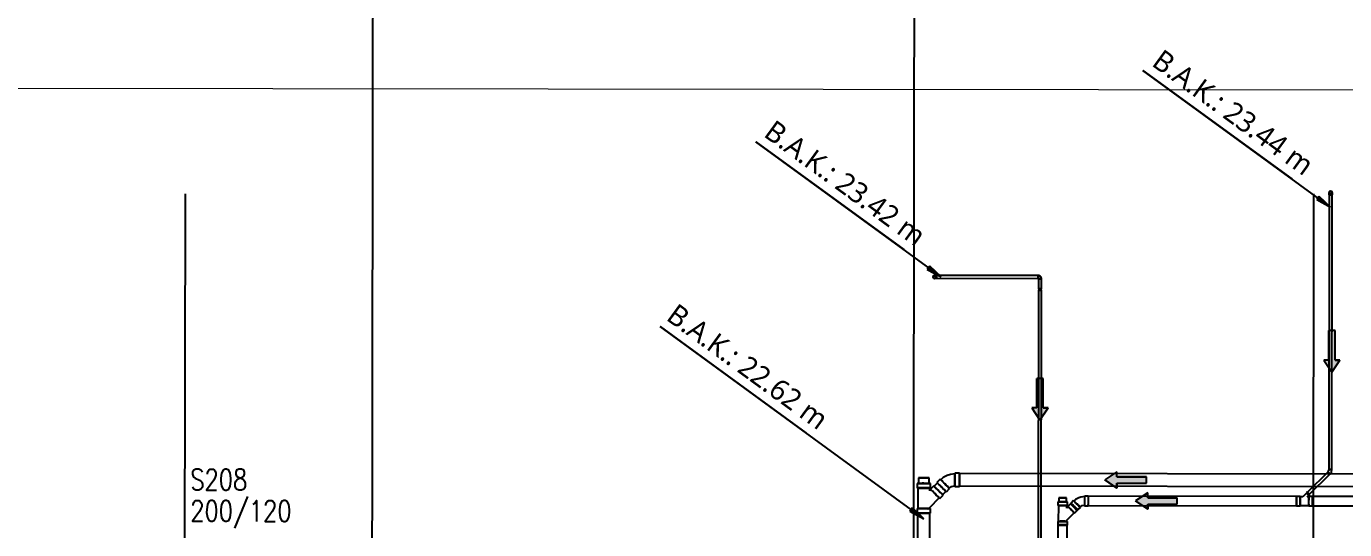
# Model space of a CAD drawing. Header units: millimetres. Extents: x 400382 to 401500, y 4543975 to 4544133.
# Drawn here: x 400850.13 to 400862.8, y 4544083.34 to 4544088.17 of the extents above; entities that cross this region are included whole.
import ezdxf

# ---------------------------------------------------------------- set-up
doc = ezdxf.new("R2010")
doc.units = ezdxf.units.MM
doc.linetypes.add('AKS', pattern=[3, 2.5, -0.25, 0, -0.25])
doc.layers.add('A-DETL', color=90, linetype='Continuous', lineweight=15)
for name, color, linetype in [('aks prota', 2, 'AKS'), ('kiriş prota', 6, 'Continuous'), ('kolon tarama prota', 252, 'Continuous'), ('lkolon prota', 4, 'Continuous'), ('merdiven prota', 2, 'Continuous'), ('TARAMA', 8, 'Continuous'), ('tkolon prota', 6, 'Continuous')]:
    doc.layers.add(name, color=color, linetype=linetype)
doc.styles.add('Segoe UI Light_1', font='', dxfattribs={"height": 200})
doc.styles.add('tkolon', font='romanstw.shx')
doc.styles.get('Segoe UI Light_1').set_extended_font_data('Segoe UI Light')

# ---------------------------------------------------------------- blocks, each defined once
blk = doc.blocks.new('Flow Direction - Flow Direction _25mm_-1035271-_17_70 m  ARA KAT')
at = {"layer": 'TARAMA'}
blk.add_hatch(color=256, dxfattribs=at).paths.add_polyline_path([(0, 0), (-117, -78), (-117, -30), (-400, -30), (-400, 30), (-117, 30), (-117, 78)], flags=0)
for p, q in [((-117, 30), (-400, 30)), ((-400, 30), (-400, -30)), ((-117, 30), (-400, 30)), ((-400, 30), (-400, -30)), ((0, 0), (-117, 78)), ((-117, 78), (-117, 30)), ((-117, 78), (0, 0)), ((-117, 30), (-117, 78)), ((-117, -78), (0, 0)), ((-117, -78), (0, 0)), ((-400, -30), (-117, -30)), ((-117, -30), (-400, -30)), ((-117, -30), (-117, -78)), ((-117, -30), (-117, -78))]:
    blk.add_line(p, q, dxfattribs=at)
blk = doc.blocks.new('17.60 mekanik')
at = {"layer": 'kolon tarama prota'}
for points in [[(145317.1, 63033.7), (145306.2, 63044.1), (145303.8, 63040.9)], [(144942.9, 62966.3), (144931.9, 62976.7), (144929.6, 62973.5)], [(144926.5, 62733.9), (144915.5, 62744.4), (144913.2, 62741.2)]]:
    blk.add_hatch(color=256, dxfattribs=at).paths.add_polyline_path(points, flags=0)
for p, q in [((145136.5, 63164.9), (145279.9, 63060.8)), ((145317.1, 63033.7), (145136.5, 63164.9)), ((144764.7, 63095.7), (144906.9, 62992.4)), ((144942.9, 62966.3), (144764.7, 63095.7)), ((145306.2, 63044.1), (145303.8, 63040.9)), ((145303.8, 63040.9), (145317.1, 63033.7)), ((145317.1, 63033.7), (145306.2, 63044.1)), ((145315.8, 63045.7), (145315.8, 62781.6)), ((145318.5, 62781.6), (145318.5, 63045.7)), ((144931.9, 62976.7), (144929.6, 62973.5)), ((144942.9, 62966.3), (144931.9, 62976.7)), ((144929.6, 62973.5), (144942.9, 62966.3)), ((145036.1, 62967.6), (144938.5, 62967.6)), ((144938.5, 62965), (145036.1, 62965)), ((145036.1, 62964.8), (145036.3, 62964.7)), ((145036.3, 62964.7), (145036.4, 62964.4)), ((145036.6, 62964.4), (145036.6, 62954.9)), ((145039.3, 62954.9), (145039.3, 62964.4)), ((145036.6, 62953.8), (145036.6, 62703.7)), ((145036.8, 62954.9), (145036.8, 62953.8)), ((145039.1, 62953.8), (145039.1, 62954.9)), ((145039.3, 62703.7), (145039.3, 62953.8)), ((144672.9, 62918.2), (144813.2, 62816.2)), ((144926.5, 62733.9), (144672.9, 62918.2)), ((144921.3, 62773.2), (144921.3, 62767.9)), ((144921.3, 62773.2), (144921.3, 62767.9)), ((144931.7, 62767.9), (144931.7, 62773.2)), ((144931.7, 62767.9), (144931.7, 62773.2)), ((144960.7, 62777.7), (144956.3, 62777.7)), ((146071, 62777.3), (144960.7, 62777.3)), ((145314.8, 62779.3), (145295.3, 62759.8)), ((145297.2, 62757.9), (145316.7, 62777.4)), ((145316.9, 62777.3), (145314.7, 62779.4)), ((145314.7, 62779.4), (145316.9, 62777.3)), ((145315.8, 62778.4), (145314.8, 62779.3)), ((145314.8, 62779.3), (145315.8, 62778.4)), ((145316.7, 62777.4), (145315.8, 62778.4)), ((145315.8, 62778.4), (145316.7, 62777.4)), ((144920.1, 62767.9), (144920.1, 62763.5)), ((144920.8, 62763.5), (144920.8, 62743.7)), ((144932.2, 62760.9), (144932.2, 62763.5)), ((144933.3, 62762), (144932.2, 62760.9)), ((144936, 62765.6), (144932.8, 62762.5)), ((144932.9, 62763.5), (144932.9, 62767.9)), ((144939.5, 62768.5), (144936.3, 62765.3)), ((144942.3, 62771.9), (144939.1, 62768.8)), ((144944.6, 62756.9), (144947.8, 62760.1)), ((144948.2, 62759.8), (144951.3, 62762.9)), ((144956.3, 62765), (144960.7, 62765)), ((144960.7, 62765.5), (146071, 62765.5)), ((145295, 62760.2), (145294.3, 62759.5)), ((144932.2, 62744.8), (144941.4, 62753.9)), ((144941.8, 62753.5), (144945, 62756.6)), ((145055.3, 62750.4), (145055.3, 62746.9)), ((145056.3, 62754.1), (145056.3, 62750.4)), ((145056.3, 62754.1), (145056.3, 62750.4)), ((145063.6, 62750.4), (145063.6, 62754.1)), ((145063.6, 62750.4), (145063.6, 62754.1)), ((145064.5, 62746.9), (145064.5, 62750.4)), ((145067.5, 62748.5), (145065, 62746)), ((145068.1, 62749), (145067.5, 62748.4)), ((145070.5, 62751.5), (145068, 62749)), ((145084.6, 62755.9), (145081.1, 62755.9)), ((145284.7, 62755.8), (145084.6, 62755.8)), ((145288.2, 62755.9), (145284.7, 62755.9)), ((145288.2, 62752.9), (145287.7, 62752.4)), ((145290.7, 62755.4), (145288.2, 62755.4)), ((145288.2, 62751.9), (145288.2, 62751.8)), ((145294.5, 62759.2), (145290.7, 62755.4)), ((145294.9, 62755.4), (145296.6, 62757.1)), ((145296.4, 62755.4), (145294.9, 62755.4)), ((145296.3, 62758.9), (145295.3, 62759.8)), ((145295.3, 62759.8), (145296.3, 62758.9)), ((145297.2, 62757.9), (145296.3, 62758.9)), ((145296.3, 62758.9), (145297.2, 62757.9)), ((145299.9, 62755.9), (145296.4, 62755.9)), ((145296.9, 62756.8), (145297.6, 62757.5)), ((145612.3, 62755.8), (145299.9, 62755.8)), ((144915.5, 62744.4), (144913.2, 62741.2)), ((144913.2, 62741.2), (144926.5, 62733.9)), ((144926.5, 62733.9), (144915.5, 62744.4)), ((144920.1, 62743.7), (144920.1, 62739.3)), ((144920.6, 62739.3), (144920.6, 62458.6)), ((144929.9, 62743.8), (144929.9, 62743.7)), ((144930.5, 62743.1), (144931.2, 62743.7)), ((144932.2, 62743.7), (144932.2, 62744.8)), ((144932.4, 62458.6), (144932.4, 62739.3)), ((144932.9, 62739.3), (144932.9, 62743.7)), ((145055.8, 62746.9), (145055.8, 62731.6)), ((145064, 62744.4), (145064, 62746.9)), ((145065.3, 62745.7), (145064, 62744.4)), ((145064, 62732.8), (145071.1, 62739.9)), ((145071.5, 62739.5), (145073.9, 62742)), ((145073.9, 62742.1), (145074.4, 62742.6)), ((145074.5, 62742.6), (145077, 62745)), ((145081.1, 62746.7), (145084.6, 62746.7)), ((145084.6, 62746.8), (145284.7, 62746.8)), ((145284.7, 62746.7), (145288.2, 62746.7)), ((145288.2, 62747.2), (145296.4, 62747.2)), ((145296.4, 62746.7), (145299.9, 62746.7)), ((145299.9, 62746.8), (145612.3, 62746.8)), ((145055.3, 62731.6), (145055.3, 62728.1)), ((145055.4, 62728.1), (145055.4, 62691)), ((145062.8, 62731.6), (145062.9, 62731.6)), ((145062.8, 62731.6), (145062.8, 62731.6)), ((145064, 62731.6), (145064, 62732.8)), ((145064.4, 62691), (145064.4, 62728.1)), ((145064.5, 62728.1), (145064.5, 62731.6))]:
    blk.add_line(p, q, dxfattribs=at)
at = {"layer": 'kolon tarama prota', "flags": 128}
for points in [[(145315.6, 63047.6), (145316.1, 63048.6), (145317.1, 63049.1)], [(145315.6, 63045.7), (145315.6, 63046.9), (145315.6, 63047.5), (145315.6, 63047.6)], [(145317.1, 63046), (145316, 63046.5), (145315.6, 63047.6)], [(145317.1, 63049.1), (145318.2, 63048.6), (145318.6, 63047.6)], [(145318.6, 63047.6), (145318.2, 63046.5), (145317.1, 63046)], [(145318.6, 63047.6), (145318.6, 63047.1), (145318.6, 63045.9), (145318.6, 63045.7)], [(144935.1, 62966.3), (144935.6, 62967.4), (144936.6, 62967.8)], [(144936.6, 62964.8), (144935.5, 62965.2), (144935.1, 62966.3)], [(144936.6, 62967.8), (144937.1, 62967.8), (144938.2, 62967.8), (144938.5, 62967.8)], [(144936.6, 62967.8), (144937.7, 62967.4), (144938.1, 62966.3)], [(144938.1, 62966.3), (144937.7, 62965.2), (144936.6, 62964.8)], [(144938.5, 62964.8), (144937.3, 62964.8), (144936.6, 62964.8), (144936.6, 62964.8)], [(145038.5, 62966.8), (145036.9, 62967.7), (145036.1, 62967.8)], [(145039.5, 62964.4), (145039, 62966.1), (145038.5, 62966.8)], [(144948.8, 62775.6), (144945.1, 62773.5), (144942.7, 62771.5)], [(144956.3, 62777.1), (144952, 62776.6), (144948.8, 62775.6)], [(145315.6, 62781.6), (145315.1, 62780), (145314.7, 62779.4)], [(145316.9, 62777.3), (145318.2, 62779.3), (145318.6, 62781.6)], [(144950.8, 62763.4), (144953, 62764.9), (144953.3, 62765)], [(144953.3, 62765), (144955.9, 62765.6), (144956.3, 62765.6)], [(145075.5, 62754.3), (145072.3, 62752.5), (145070.8, 62751.2)], [(145081.1, 62755.4), (145077.4, 62754.9), (145075.5, 62754.3)], [(145076.6, 62745.4), (145078.6, 62746.7), (145078.7, 62746.7)], [(145078.7, 62746.7), (145081, 62747.2), (145081.1, 62747.2)]]:
    blk.add_lwpolyline(points, dxfattribs=at)
at = {"layer": 'kolon tarama prota'}
for centre, radius, start, end in [((145317.1, 63047.6), 1.52, 90, 270), ((145317.1, 63047.6), 1.33, 144, 324), ((145317.1, 63047.6), 1.33, 324, 144), ((145317.1, 63047.6), 1.52, 270, 90), ((144936.6, 62966.3), 1.52, 0, 180), ((144936.6, 62966.3), 1.52, 180, 0), ((144936.6, 62966.3), 1.33, 144, 324), ((144936.6, 62966.3), 1.33, 324, 144)]:
    blk.add_arc(centre, radius, start, end, dxfattribs=at)
for centre, major_axis, ratio, start_param, end_param in [((145317.1, 63045.7), (1.52, 0), 0.010011, 1.570796, 4.712389), ((145317.1, 63045.7), (1.33, 0), 0.010011, 1.570796, 3.141593), ((145317.1, 63045.7), (1.33, 0), 0.010011, 3.141593, 4.712389), ((145317.1, 63045.7), (1.33, 0), 0.010011, 0, 1.570796), ((145317.1, 63045.7), (1.33, 0), 0.010011, 4.712389, 6.283185), ((145317.1, 63045.7), (1.52, 0), 0.010011, 4.712389, 7.853982), ((144938.5, 62966.3), (0, 1.52), 0.01, 4.712389, 7.853982), ((144938.5, 62966.3), (0, 1.33), 0.01, 4.712389, 6.283185), ((144938.5, 62966.3), (0, 1.33), 0.01, 0, 1.570796), ((144938.5, 62966.3), (0, 1.33), 0.01, 3.141593, 4.712389), ((144938.5, 62966.3), (0, 1.33), 0.01, 1.570796, 3.141593), ((144938.5, 62966.3), (0, 1.52), 0.01, 1.570796, 4.712389), ((145036.1, 62966.3), (0, 1.52), 0.01, 6.273186, 9.414779), ((145036.1, 62966.3), (0, 1.33), 0.01, 0, 1.570796), ((145036.1, 62966.3), (0, 1.33), 0.01, 1.570796, 3.141593), ((145036.1, 62966.3), (0, 1.52), 0.01, 3.131593, 6.273186), ((145036.1, 62966.3), (0, 1.33), 0.01, 4.712389, 6.283185), ((145036.1, 62966.3), (0, 1.33), 0.01, 3.141593, 4.712389), ((145038, 62964.4), (1.52, 0), 0.01, 3.151592, 6.293184), ((145038, 62964.4), (1.52, 0), 0.01, 0.009999, 3.151592), ((145038, 62964.4), (1.33, 0), 0.01, 3.141593, 4.712389), ((145038, 62964.4), (1.33, 0), 0.01, 1.570796, 3.141593), ((145038, 62964.4), (1.33, 0), 0.01, 4.712389, 6.283185), ((145038, 62964.4), (1.33, 0), 0.01, 0, 1.570796), ((145038, 62954.9), (1.33, 0), 0.01, 1.570796, 3.141593), ((145038, 62954.9), (1.33, 0), 0.01, 3.141593, 4.712389), ((145038, 62953.8), (1.33, 0), 0.01, 3.141593, 4.712389), ((145038, 62953.8), (1.33, 0), 0.01, 1.570796, 3.141593), ((145038, 62954.9), (1.11, 0), 0.01, 0, 3.141593), ((145038, 62954.9), (1.11, 0), 0.01, 3.141593, 6.283185), ((145038, 62953.8), (1.11, 0), 0.01, 0, 3.141593), ((145038, 62953.8), (1.11, 0), 0.01, 3.141593, 6.283185), ((145038, 62954.9), (1.33, 0), 0.01, 0, 1.570796), ((145038, 62954.9), (1.33, 0), 0.01, 4.712389, 6.283185), ((145038, 62953.8), (1.33, 0), 0.01, 4.712389, 6.283185), ((145038, 62953.8), (1.33, 0), 0.01, 0, 1.570796), ((144926.5, 62773.2), (5.24, 0), 0.01, 6.278942, 9.420535), ((144926.5, 62773.2), (5.24, 0), 0.01, 3.137349, 6.278942), ((144926.5, 62773.2), (5.24, 0), 0.01, 6.278942, 9.420535), ((144926.5, 62773.2), (5.24, 0), 0.01, 3.137349, 6.278942), ((144956.3, 62771.4), (0, 6.38), 0.01, 0.004243, 3.145836), ((144956.3, 62771.4), (0, 5.72), 0.01, 0.004243, 3.145836), ((144956.3, 62771.4), (0, 6.38), 0.01, 3.145836, 6.287429), ((144956.3, 62771.4), (0, 5.71), 0.01, 3.145836, 6.287429), ((144960.7, 62771.4), (0, 6.38), 0.01, 0.004243, 3.145836), ((144960.7, 62771.4), (0, 6.38), 0.01, 3.145836, 6.287429), ((144960.7, 62771.4), (0, 5.9), 0.01, 4.712389, 6.283185), ((144960.7, 62771.4), (0, 5.9), 0.01, 0, 1.570796), ((145317.1, 62781.6), (1.52, 0), 0.01284, 0.012846, 3.154439), ((145317.1, 62781.6), (1.52, 0), 0.01284, 3.154439, 6.296031), ((145317.1, 62781.6), (1.33, 0), 0.010011, 3.141593, 4.712389), ((145317.1, 62781.6), (1.33, 0), 0.010011, 1.570796, 3.141593), ((145317.1, 62781.6), (1.33, 0), 0.010011, 4.712389, 6.283185), ((145317.1, 62781.6), (1.33, 0), 0.010011, 0, 1.570796), ((144926.5, 62767.9), (6.38, 0), 0.01, 6.278942, 9.420535), ((144926.5, 62767.9), (6.38, 0), 0.01, 3.137349, 6.278942), ((144926.5, 62763.5), (6.38, 0), 0.01, 6.278942, 9.420535), ((144926.5, 62763.5), (6.38, 0), 0.01, 3.137349, 6.278942), ((144926.5, 62763.5), (5.71, 0), 0.01, 6.278942, 9.420535), ((144926.5, 62763.5), (5.71, 0), 0.01, 3.137349, 6.278942), ((144926.5, 62767.9), (5.24, 0), 0.01, 3.137349, 6.278942), ((144926.5, 62767.9), (5.24, 0), 0.01, 3.137349, 6.278942), ((144926.5, 62767.9), (5.24, 0), 0.01, 6.278942, 9.420535), ((144926.5, 62767.9), (5.24, 0), 0.01, 6.278942, 9.420535), ((144937.3, 62758), (-4.51, 4.51), 0.010071, 0.004071, 3.145663), ((144937.3, 62758), (-4.51, 4.51), 0.010071, 3.145663, 6.287256), ((144937.3, 62758), (-4.04, 4.04), 0.010071, 3.145663, 6.287256), ((144937.3, 62758), (-4.04, 4.04), 0.010071, 0.004071, 3.145663), ((144940.5, 62761.1), (-4.51, 4.51), 0.010071, 3.145663, 6.287256), ((144940.5, 62761.1), (-4.51, 4.51), 0.010071, 0.004071, 3.145663), ((144940.5, 62761.1), (-4.17, 4.17), 0.010071, 4.712389, 6.283185), ((144940.5, 62761.1), (-4.17, 4.17), 0.010071, 0, 1.570796), ((144943.6, 62764.3), (-4.51, 4.51), 0.010071, 3.137522, 6.279115), ((144943.6, 62764.3), (-4.51, 4.51), 0.010071, 6.279115, 9.420708), ((144943.6, 62764.3), (-4.17, 4.17), 0.010071, 0, 1.570796), ((144943.6, 62764.3), (-4.17, 4.17), 0.010071, 4.712389, 6.283185), ((144940.5, 62761.1), (-4.17, 4.17), 0.010071, 1.570796, 3.141593), ((144940.5, 62761.1), (-4.17, 4.17), 0.010071, 3.141593, 4.712389), ((144946.8, 62767.4), (-4.51, 4.51), 0.010071, 6.279115, 9.420708), ((144946.8, 62767.4), (-4.51, 4.51), 0.010071, 3.137522, 6.279115), ((144946.8, 62767.4), (-4.04, 4.04), 0.010071, 6.279115, 9.420708), ((144946.8, 62767.4), (-4.04, 4.04), 0.010071, 3.137522, 6.279115), ((144943.6, 62764.3), (-4.17, 4.17), 0.010071, 1.570796, 3.141593), ((144943.6, 62764.3), (-4.17, 4.17), 0.010071, 3.141593, 4.712389), ((144960.7, 62771.4), (0, 5.9), 0.01, 3.141593, 4.712389), ((144960.7, 62771.4), (0, 5.9), 0.01, 1.570796, 3.141593), ((145296.3, 62758.9), (-1.33, 1.33), 0.009994, 3.165733, 6.307325), ((145296.3, 62758.9), (-1.33, 1.33), 0.009994, 0.02414, 3.165733), ((145059.9, 62750.4), (4.58, 0), 0.009996, 6.279039, 9.420632), ((145059.9, 62750.4), (4.58, 0), 0.009996, 3.137447, 6.279039), ((145059.9, 62754.1), (3.66, 0), 0.009996, 6.279039, 9.420632), ((145059.9, 62754.1), (3.66, 0), 0.009996, 3.137447, 6.279039), ((145059.9, 62754.1), (3.66, 0), 0.009996, 6.279039, 9.420632), ((145059.9, 62754.1), (3.66, 0), 0.009996, 3.137447, 6.279039), ((145059.9, 62750.4), (3.66, 0), 0.009996, 6.279039, 9.420632), ((145059.9, 62750.4), (3.66, 0), 0.009996, 6.279039, 9.420632), ((145059.9, 62750.4), (3.66, 0), 0.009996, 3.137447, 6.279039), ((145059.9, 62750.4), (3.66, 0), 0.009996, 3.137447, 6.279039), ((145070.7, 62745.2), (-3.24, 3.24), 0.009999, 0.004137, 3.145729), ((145070.7, 62745.2), (-3.24, 3.24), 0.009999, 3.145729, 6.287322), ((145070.7, 62745.2), (-3.18, 3.18), 0.01, 4.712389, 6.283185), ((145070.7, 62745.2), (-3.18, 3.18), 0.01, 0, 1.570796), ((145071.2, 62745.8), (-3.18, 3.18), 0.01, 0, 1.570796), ((145071.2, 62745.8), (-3.24, 3.24), 0.01, 3.137446, 6.279039), ((145071.2, 62745.8), (-3.24, 3.24), 0.01, 6.279039, 9.420631), ((145071.2, 62745.8), (-3.18, 3.18), 0.01, 4.712389, 6.283185), ((145073.7, 62748.3), (-3.24, 3.24), 0.01, 6.279039, 9.420631), ((145073.7, 62748.3), (-3.24, 3.24), 0.01, 3.137446, 6.279039), ((145073.7, 62748.3), (-2.9, 2.9), 0.01, 6.279039, 9.420631), ((145073.7, 62748.3), (-2.9, 2.9), 0.01, 3.137446, 6.279039), ((145081.1, 62751.3), (0, 4.58), 0.010003, 0.004139, 3.145731), ((145081.1, 62751.3), (0, 4.1), 0.010003, 0.004139, 3.145731), ((145081.1, 62751.3), (0, 4.58), 0.010003, 3.145731, 6.287324), ((145081.1, 62751.3), (0, 4.1), 0.010003, 3.145731, 6.287324), ((145084.6, 62751.3), (0, 4.58), 0.010003, 0.004139, 3.145731), ((145084.6, 62751.3), (0, 4.5), 0.01, 0, 1.570796), ((145084.6, 62751.3), (0, 4.5), 0.01, 1.570796, 3.141593), ((145084.6, 62751.3), (0, 4.58), 0.010003, 3.145731, 6.287324), ((145084.6, 62751.3), (0, 4.5), 0.01, 4.712389, 6.283185), ((145084.6, 62751.3), (0, 4.5), 0.01, 3.141593, 4.712389), ((145284.7, 62751.3), (0, 4.58), 0.01, 6.259048, 9.400641), ((145284.7, 62751.3), (0, 4.58), 0.01, 3.117455, 6.259048), ((145284.7, 62751.3), (0, 4.5), 0.01, 0, 1.570796), ((145284.7, 62751.3), (0, 4.5), 0.01, 4.712389, 6.283185), ((145284.7, 62751.3), (0, 4.5), 0.01, 1.570796, 3.141593), ((145284.7, 62751.3), (0, 4.5), 0.01, 3.141593, 4.712389), ((145288.7, 62751.3), (-1.06, 1.06), 0.009994, 0.02414, 1.094794), ((145288.7, 62751.3), (-1.06, 1.06), 0.009994, 5.236672, 6.307325), ((145288.2, 62751.3), (0, 4.58), 0.01, 6.259048, 9.400641), ((145288.2, 62751.3), (0, 4.58), 0.01, 3.117455, 6.259048), ((145288.2, 62751.3), (0, 4.1), 0.01, 6.259048, 9.400641), ((145288.2, 62751.3), (0, 4.1), 0.01, 3.117455, 6.259048), ((145295.6, 62758.2), (-1.33, 1.33), 0.009994, 3.165733, 6.307325), ((145295.6, 62758.2), (-1.33, 1.33), 0.009994, 0.02414, 3.165733), ((145295.6, 62758.2), (-1.06, 1.06), 0.009994, 3.165733, 6.307325), ((145295.6, 62758.2), (-1.06, 1.06), 0.009994, 0.02414, 3.165733), ((145296.4, 62751.3), (0, 4.58), 0.01, 6.259048, 9.400641), ((145296.4, 62751.3), (0, 4.58), 0.01, 3.117455, 6.259048), ((145296.4, 62751.3), (0, 4.1), 0.01, 6.259048, 9.400641), ((145296.4, 62751.3), (0, 4.1), 0.01, 3.117455, 6.259048), ((145299.9, 62751.3), (0, 4.58), 0.01, 6.259048, 9.400641), ((145299.9, 62751.3), (0, 4.58), 0.01, 3.117455, 6.259048), ((145299.9, 62751.3), (0, 4.5), 0.01, 4.712389, 6.283185), ((145299.9, 62751.3), (0, 4.5), 0.01, 0, 1.570796), ((145299.9, 62751.3), (0, 4.5), 0.01, 3.141593, 4.712389), ((145299.9, 62751.3), (0, 4.5), 0.01, 1.570796, 3.141593), ((144926.5, 62743.7), (6.38, 0), 0.01, 6.278942, 9.420535), ((144926.5, 62743.7), (6.38, 0), 0.01, 3.137349, 6.278942), ((144926.5, 62739.3), (6.38, 0), 0.01, 6.278942, 9.420535), ((144926.5, 62739.3), (6.38, 0), 0.01, 3.137349, 6.278942), ((144926.5, 62739.3), (5.9, 0), 0.01, 1.570796, 3.141593), ((144926.5, 62739.3), (5.9, 0), 0.01, 3.141593, 4.712389), ((144926.5, 62743.7), (5.71, 0), 0.01, 6.278942, 9.420535), ((144926.5, 62743.7), (5.72, 0), 0.01, 3.137349, 6.278942), ((144926.5, 62739.3), (5.9, 0), 0.01, 0, 1.570796), ((144926.5, 62739.3), (5.9, 0), 0.01, 4.712389, 6.283185), ((144926.5, 62747.1), (-4.04, 4.04), 0.010071, 3.145663, 3.717859), ((144926.5, 62747.1), (-4.04, 4.04), 0.010071, 2.573467, 3.145663), ((145059.9, 62746.9), (4.58, 0), 0.009996, 6.279039, 9.420632), ((145059.9, 62746.9), (4.58, 0), 0.009996, 3.137447, 6.279039), ((145059.9, 62746.9), (4.1, 0), 0.009996, 6.279039, 9.420632), ((145059.9, 62746.9), (4.1, 0), 0.009996, 3.137447, 6.279039), ((145068.2, 62742.8), (-3.24, 3.24), 0.009999, 0.004137, 3.145729), ((145068.2, 62742.8), (-3.24, 3.24), 0.009999, 3.145729, 6.287322), ((145068.2, 62742.8), (-2.9, 2.9), 0.009999, 3.145729, 6.287322), ((145068.2, 62742.8), (-2.9, 2.9), 0.009999, 0.004137, 3.145729), ((145070.7, 62745.2), (-3.18, 3.18), 0.01, 3.141593, 4.712389), ((145070.7, 62745.2), (-3.18, 3.18), 0.01, 1.570796, 3.141593), ((145071.2, 62745.8), (-3.18, 3.18), 0.01, 1.570796, 3.141593), ((145071.2, 62745.8), (-3.18, 3.18), 0.01, 3.141593, 4.712389), ((145059.9, 62731.6), (4.58, 0), 0.009996, 6.279039, 9.420632), ((145059.9, 62731.6), (4.58, 0), 0.009996, 3.137447, 6.279039), ((145059.9, 62728.1), (4.58, 0), 0.009996, 6.279039, 9.420632), ((145059.9, 62728.1), (4.58, 0), 0.009996, 3.137447, 6.279039), ((145059.9, 62728.1), (4.5, 0), 0.009996, 1.570796, 3.141593), ((145059.9, 62728.1), (4.5, 0), 0.009996, 3.141593, 4.712389), ((145059.9, 62731.6), (4.1, 0), 0.009996, 6.279039, 9.420632), ((145059.9, 62731.6), (4.1, 0), 0.009996, 3.137447, 6.279039), ((145059.9, 62728.1), (4.5, 0), 0.009996, 0, 1.570796), ((145059.9, 62728.1), (4.5, 0), 0.009996, 4.712389, 6.283185), ((145059.9, 62734.5), (-2.9, 2.9), 0.009999, 2.981078, 3.145729), ((145059.9, 62734.5), (-2.9, 2.9), 0.009999, 3.145729, 3.310381)]:
    blk.add_ellipse(centre, major_axis=major_axis, ratio=ratio, start_param=start_param, end_param=end_param, dxfattribs=at)
at = {"layer": 'kolon tarama prota', "xscale": 0.1, "yscale": 0.1, "zscale": 0.1}
for p, rotation in [((145318.5, 62875.2), 270.0000000000002), ((145038, 62828.8), 269.9999999999996), ((145100.4, 62771.4), 179.9999999999996), ((145130, 62751.3), 179.9999999999998)]:
    blk.add_blockref('Flow Direction - Flow Direction _25mm_-1035271-_17_70 m  ARA KAT', p, dxfattribs=dict(at, rotation=rotation))
at = {"layer": 'kolon tarama prota', "char_height": 20, "attachment_point": 1, "rotation": 324, "line_spacing_factor": 1.142579, "style": 'Segoe UI Light_1'}
for s, insert, width in [('B.A.K.: 23.44 m', (145155.7, 63186.3), 214.162), ('B.A.K.: 23.42 m', (144782.9, 63117.9), 213.66), ('B.A.K.: 22.62 m', (144689.4, 62941.5), 213.157)]:
    blk.add_mtext(s, dxfattribs=dict(at, insert=insert, width=width))

msp = doc.modelspace()

# ---------------------------------------------------------------- linework, layer by layer
at = {"layer": 'A-DETL', "color": 1, "lineweight": 5}
msp.add_lwpolyline([(400720.575, 4544087.739), (400879.024, 4544087.542)], dxfattribs=at)
at = {"layer": 'aks prota', "ltscale": 10}
for p, q in [((400851.626, 4544061.565), (400851.67, 4544096.447)), ((400862.471, 4544061.565), (400862.515, 4544096.439))]:
    msp.add_line(p, q, dxfattribs=at)
at = {"layer": 'kiriş prota'}
msp.add_lwpolyline([(400853.464, 4544091.874), (400858.664, 4544091.867), (400858.638, 4544070.599), (400857.552, 4544070.601), (400856.134, 4544070.602), (400854.337, 4544070.605), (400854.339, 4544071.91), (400853.44, 4544072.565), (400853.464, 4544091.874)], dxfattribs=at)

# ---------------------------------------------------------------- block references
at = {"layer": 'merdiven prota', "xscale": 0.01, "yscale": 0.01, "zscale": 0.01, "rotation": 359.9284577011093}
msp.add_blockref('17.60 mekanik', (399408.706, 4543457.914), dxfattribs=at)

# ---------------------------------------------------------------- texts
at = {"layer": 'lkolon prota', "style": 'tkolon', "width": 0.8}
msp.add_text('200/120', height=0.2, rotation=359.9285, dxfattribs=at).set_placement((400851.704, 4544083.419))
at = {"layer": 'tkolon prota', "style": 'tkolon', "width": 0.8}
msp.add_text('S208', height=0.2, rotation=359.9285, dxfattribs=at).set_placement((400851.704, 4544083.719))

doc.saveas('drawing.dxf')
